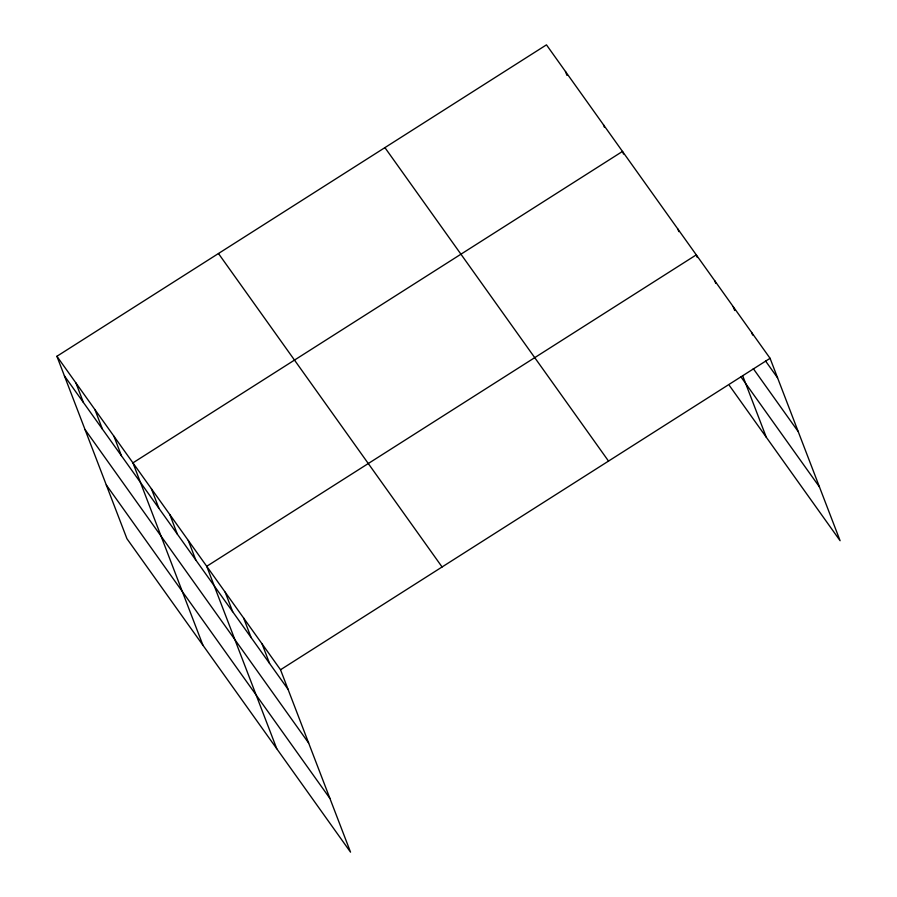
<?xml version="1.0" encoding="UTF-8"?>
<svg xmlns="http://www.w3.org/2000/svg" width="897" height="897" viewBox="0 0 897 897"><rect width="100%" height="100%" fill="white"/><g stroke="black" fill="none" stroke-linecap="round" stroke-linejoin="round"><path stroke-width="1.35" d="M56.903 356.288L280.526 669.756L350.536 852.15L126.926 538.693L56.903 356.288L546.464 44.85L770.075 358.307L840.097 540.712L729.407 385.542M280.526 669.756L770.075 358.307M765.545 360.986L777.576 377.85M753.289 368.633L798.207 431.592M740.855 376.774L819.466 486.97M384.914 147.624L608.525 461.092M218.464 253.515L442.075 566.971M64.405 375.832L288.027 689.288M85.036 429.573L308.646 743.03M106.294 484.941L329.905 798.408M751.63 332.451L752.628 335.052M733.185 306.595L734.677 310.497M714.73 280.727L715.728 283.34M697.283 257.473L696.285 254.871L206.725 566.31L276.747 748.703M742.772 375.978L766.296 437.265M677.84 229.004L678.838 231.617M623.493 154.037L622.496 151.425L132.935 462.863L202.946 645.268M603.479 124.784L604.488 127.385M565.469 71.491L566.971 75.404M262.07 643.889L269.571 663.432M243.625 618.033L251.126 637.565M225.181 592.166L232.682 611.709M188.28 540.442L195.781 559.986M169.836 514.586L177.326 534.13M151.38 488.73L158.881 508.263M113.93 436.222L121.431 455.754M94.925 409.581L102.415 429.114M75.909 382.929L83.41 402.473"/></g></svg>
